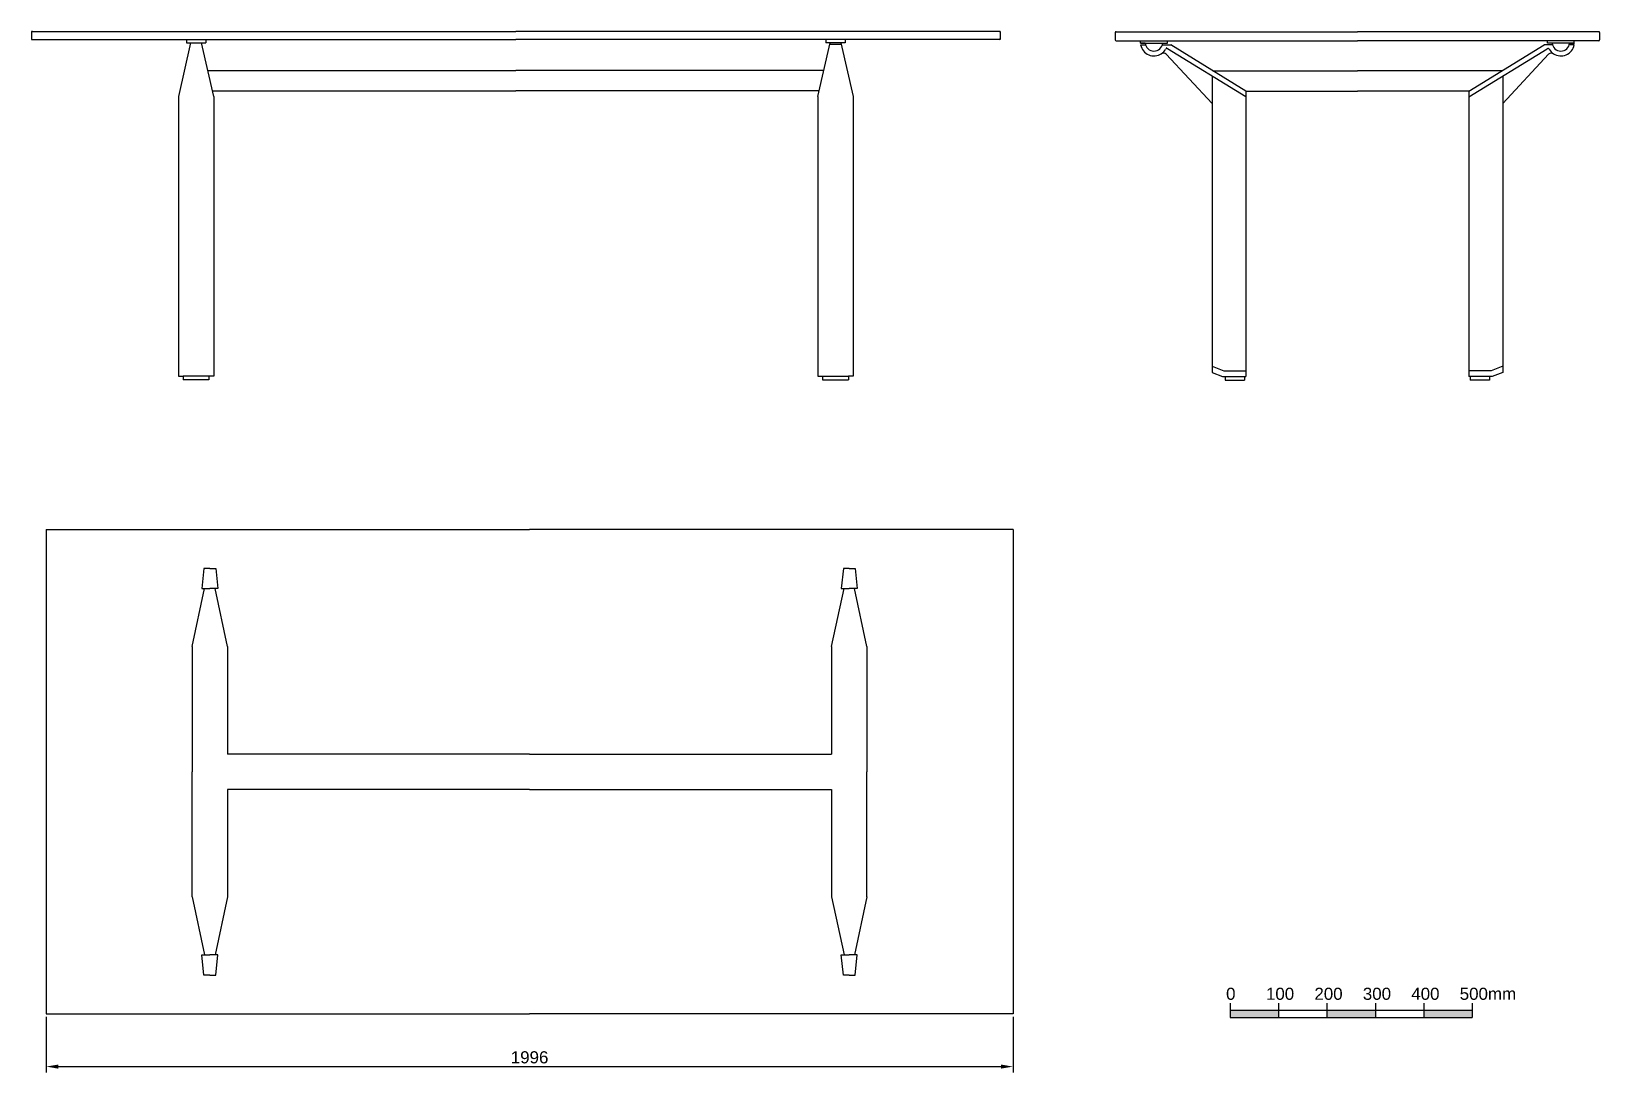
# Model space of a CAD drawing. Header units: millimetres. Extents: x 8562 to 11799, y 1128 to 3278.
import ezdxf

# ---------------------------------------------------------------- set-up
doc = ezdxf.new("R2010")
doc.units = ezdxf.units.MM
doc.styles.get("Standard").update_dxf_attribs({"font": 'arial.ttf'})
doc.dimstyles.new('Annotative', dxfattribs={"dimscale": 0, "dimtxt": 2.5, "dimasz": 2.5, "dimexe": 1.25, "dimexo": 0.625, "dimtad": 1, "dimdec": 0, "dimdsep": 46, "dimtxsty": 'Standard', "dimcen": 2.5, "dimadec": 0, "dimazin": 0, "dimtfac": 1, "dimtdec": 0, "dimtmove": 0, "dimatfit": 3, "dimfxl": 1, "dimarcsym": 0})

# ---------------------------------------------------------------- blocks, each defined once
blk = doc.blocks.new('*D41')
at = {"color": 0, "lineweight": -2, "transparency": 16777216}
for p, q in [((8592, 1242.8), (8592, 1127.5)), ((10588, 1242.8), (10588, 1127.5)), ((8617, 1140), (10563, 1140))]:
    blk.add_line(p, q, dxfattribs=at)
at = {"color": 0, "transparency": 16777216}
for points in [[(8617, 1144.2), (8617, 1135.8), (8592, 1140)], [(10563, 1144.2), (10563, 1135.8), (10588, 1140)]]:
    blk.add_solid(points, dxfattribs=at)
at = {"color": 0, "transparency": 16777216, "insert": (9590, 1159), "char_height": 25, "attachment_point": 5}
blk.add_mtext('1996', dxfattribs=at)

msp = doc.modelspace()

# ---------------------------------------------------------------- hatches: boundary and pattern name
h = msp.add_hatch(color=256)
h.dxf.hatch_style = 1
h.paths.add_polyline_path([(11135.9, 1256.3), (11035.9, 1256.3), (11035.9, 1241.3), (11135.9, 1241.3)])
h.paths.add_polyline_path([(11335.9, 1256.3), (11235.9, 1256.3), (11235.9, 1241.3), (11335.9, 1241.3)])
h.paths.add_polyline_path([(11535.9, 1256.3), (11435.9, 1256.3), (11435.9, 1241.3), (11535.9, 1241.3)])

# ---------------------------------------------------------------- linework, layer by layer
for p, q in [((8561.5, 3278.1), (9561.5, 3278.1)), ((8561.5, 3278.1), (8561.5, 3261.1)), ((10561.5, 3278.1), (9561.5, 3278.1)), ((10561.5, 3278.1), (10561.5, 3261.1)), ((10798.9, 3275.4), (10798.9, 3260.4)), ((10800.9, 3277.4), (11298.9, 3277.4)), ((11796.9, 3277.4), (11298.9, 3277.4)), ((11798.9, 3275.4), (11798.9, 3260.4)), ((8561.5, 3261.1), (9561.5, 3261.1)), ((8890.3, 3254.6), (8865, 3143.3)), ((8881.5, 3261.1), (8881.5, 3254.6)), ((8881.5, 3254.6), (8921.5, 3254.6)), ((8938, 3143.3), (8912.7, 3254.6)), ((8921.5, 3261.1), (8921.5, 3254.6)), ((10561.5, 3261.1), (9561.5, 3261.1)), ((10185, 3143.3), (10210.3, 3254.6)), ((10201.5, 3261.1), (10201.5, 3254.6)), ((10241.5, 3254.6), (10201.5, 3254.6)), ((10233.6, 3250.6), (10209.4, 3250.6)), ((10232.7, 3254.6), (10258, 3143.3)), ((10241.5, 3261.1), (10241.5, 3254.6)), ((10800.9, 3258.4), (11298.9, 3258.4)), ((10861, 3254), (10851, 3254)), ((10851.2, 3254), (10851.2, 3258.4)), ((10851.2, 3254), (10906.7, 3254)), ((10851.2, 3250), (10861.8, 3250)), ((10896.1, 3250), (10913.4, 3250)), ((10896.9, 3254), (10906.9, 3254)), ((10906.7, 3254), (10906.7, 3258.4)), ((11068.9, 3142.7), (10907.1, 3242.1)), ((11068.9, 3154.4), (10913.4, 3250)), ((11796.9, 3258.4), (11298.9, 3258.4)), ((11528.9, 3154.4), (11684.5, 3250)), ((11528.9, 3142.7), (11690.7, 3242.1)), ((11701.8, 3250), (11684.5, 3250)), ((11701, 3254), (11691, 3254)), ((11691.2, 3254), (11691.2, 3258.4)), ((11746.7, 3254), (11691.2, 3254)), ((11746.7, 3250), (11736.1, 3250)), ((11736.9, 3254), (11746.9, 3254)), ((11746.7, 3254), (11746.7, 3258.4)), ((10998.9, 3129.2), (10904.4, 3230.7)), ((11598.9, 3129.2), (11693.5, 3230.7)), ((8925.8, 3197.1), (9561.5, 3197.1)), ((10197.2, 3197.1), (9561.5, 3197.1)), ((10998.9, 3185.7), (10998.9, 2573.5)), ((11000.6, 3196.4), (11298.9, 3196.4)), ((11597.3, 3196.4), (11298.9, 3196.4)), ((11598.9, 3185.7), (11598.9, 2573.5)), ((8865, 3143.3), (8865, 2565.8)), ((8935.3, 3155.1), (9561.5, 3155.1)), ((8938, 3143.3), (8938, 2565.8)), ((10187.7, 3155.1), (9561.5, 3155.1)), ((10185, 3143.3), (10185, 2565.8)), ((10258, 3143.3), (10258, 2565.8)), ((11068.9, 3154.4), (11298.9, 3154.4)), ((11068.9, 3154.4), (11068.9, 2565.1)), ((11528.9, 3154.4), (11298.9, 3154.4)), ((11528.9, 3154.4), (11528.9, 2565.1)), ((8865, 2565.8), (8875, 2565.8)), ((8875, 2565.8), (8875, 2558.1)), ((8928, 2565.8), (8875, 2565.8)), ((8928, 2558.1), (8875, 2558.1)), ((8938, 2565.8), (8928, 2565.8)), ((8928, 2565.8), (8928, 2558.1)), ((10185, 2565.8), (10195, 2565.8)), ((10195, 2565.8), (10248, 2565.8)), ((10195, 2565.8), (10195, 2558.1)), ((10195, 2558.1), (10248, 2558.1)), ((10248, 2565.8), (10248, 2558.1)), ((10258, 2565.8), (10248, 2565.8)), ((10998.9, 2586.3), (11022.9, 2577.1)), ((10998.9, 2573.5), (11020.7, 2565.1)), ((11020.7, 2565.1), (11068.9, 2565.1)), ((11022.9, 2577.1), (11068.9, 2577.1)), ((11025.9, 2565.1), (11025.9, 2557.4)), ((11065.9, 2565.1), (11065.9, 2557.4)), ((11575, 2577.1), (11528.9, 2577.1)), ((11577.2, 2565.1), (11528.9, 2565.1)), ((11531.9, 2565.1), (11531.9, 2557.4)), ((11571.9, 2565.1), (11571.9, 2557.4)), ((11598.9, 2586.3), (11575, 2577.1)), ((11598.9, 2573.5), (11577.2, 2565.1)), ((11025.9, 2557.4), (11065.9, 2557.4)), ((11571.9, 2557.4), (11531.9, 2557.4)), ((8592, 2249), (9590, 2249)), ((8592, 2249), (8592, 1249)), ((10588, 2249), (9590, 2249)), ((10588, 2249), (10588, 1249)), ((8917.8, 2169), (8913.5, 2127.4)), ((8930, 2169), (8917.8, 2169)), ((8930, 2169), (8942.1, 2169)), ((8942.1, 2169), (8946.4, 2127.4)), ((10237.8, 2169), (10233.5, 2127.4)), ((10250, 2169), (10237.8, 2169)), ((10250, 2169), (10262.1, 2169)), ((10262.1, 2169), (10266.4, 2127.4)), ((8893.5, 2007.5), (8919.2, 2127.4)), ((8913.5, 2127.4), (8930, 2127.4)), ((8946.4, 2127.4), (8930, 2127.4)), ((8966.5, 2007.5), (8940.7, 2127.4)), ((10213.5, 2007.5), (10239.2, 2127.4)), ((10233.5, 2127.4), (10250, 2127.4)), ((10266.4, 2127.4), (10250, 2127.4)), ((10286.5, 2007.5), (10260.7, 2127.4)), ((8893.5, 2007.5), (8893.5, 1749)), ((8966.5, 2007.5), (8966.5, 1785.5)), ((10213.5, 2007.5), (10213.5, 1785.5)), ((10286.5, 2007.5), (10286.5, 1749)), ((9590, 1785.5), (8966.5, 1785.5)), ((9590, 1785.5), (10213.5, 1785.5)), ((8893.5, 1490.5), (8893.5, 1749)), ((10286.5, 1490.5), (10286.5, 1749)), ((9590, 1712.5), (8966.5, 1712.5)), ((8966.5, 1712.5), (8966.5, 1490.5)), ((9590, 1712.5), (10213.5, 1712.5)), ((10213.5, 1712.5), (10213.5, 1490.5)), ((8893.5, 1490.5), (8919.2, 1370.7)), ((8966.5, 1490.5), (8940.7, 1370.7)), ((10213.5, 1490.5), (10239.2, 1370.7)), ((10286.5, 1490.5), (10260.7, 1370.7)), ((8917.8, 1329), (8913.5, 1370.7)), ((8913.5, 1370.7), (8930, 1370.7)), ((8946.4, 1370.7), (8930, 1370.7)), ((8942.1, 1329), (8946.4, 1370.7)), ((10237.8, 1329), (10233.5, 1370.7)), ((10233.5, 1370.7), (10250, 1370.7)), ((10266.4, 1370.7), (10250, 1370.7)), ((10262.1, 1329), (10266.4, 1370.7)), ((8930, 1329), (8917.8, 1329)), ((8930, 1329), (8942.1, 1329)), ((10250, 1329), (10237.8, 1329)), ((10250, 1329), (10262.1, 1329)), ((8592, 1249), (9590, 1249)), ((10588, 1249), (9590, 1249))]:
    msp.add_line(p, q)
for points in [[(11035.9, 1271.3), (11035.9, 1241.3)], [(11135.9, 1271.3), (11135.9, 1241.3)], [(11235.9, 1271.3), (11235.9, 1241.3)], [(11335.9, 1271.3), (11335.9, 1241.3)], [(11435.9, 1271.3), (11435.9, 1241.3)], [(11535.9, 1271.3), (11535.9, 1241.3)], [(11035.9, 1256.3), (11535.9, 1256.3)], [(11035.9, 1241.3), (11535.9, 1241.3)]]:
    msp.add_lwpolyline(points)
for centre, radius, start, end in [((8563.5, 3276.1), 2, 90, 180), ((10559.5, 3276.1), 2, 0, 90), ((10800.9, 3275.4), 2, 90, 180), ((11796.9, 3275.4), 2, 0, 90), ((8563.5, 3263.1), 2, 180, 270), ((10559.5, 3263.1), 2, 270, 0), ((10800.9, 3260.4), 2, 180, 270), ((10878.9, 3255.4), 28, 191.1929, 302.9461), ((10878.9, 3255.4), 18, 184.573, 355.427), ((10878.9, 3255.4), 28, 302.9461, 329.2012), ((10905.6, 3239.5), 3, 58.431, 149.2012), ((10901.9, 3239.5), 5, 59.0362, 60.3651), ((11692.3, 3239.5), 3, 30.7988, 121.569), ((11695.9, 3239.5), 5, 119.6349, 120.9638), ((11718.9, 3255.4), 28, 210.7988, 237.0539), ((11718.9, 3255.4), 18, 184.573, 355.427), ((11718.9, 3255.4), 28, 237.0539, 348.8071), ((11796.9, 3260.4), 2, 270, 0), ((10898.5, 3225.2), 8, 43, 122.9461), ((11699.4, 3225.2), 8, 57.0539, 137)]:
    msp.add_arc(centre, radius, start, end)

# ---------------------------------------------------------------- texts
at = {"char_height": 25, "attachment_point": 1}
for s, insert in [('0', (11027.8, 1302.9)), ('100', (11110.1, 1302.9)), ('200', (11210.1, 1302.9)), ('300', (11310.1, 1302.9)), ('400', (11410.1, 1302.9)), ('500mm', (11510.1, 1302.9))]:
    msp.add_mtext_dynamic_manual_height_columns(s, width=10, gutter_width=12.5, heights=[0], dxfattribs=dict(at, insert=insert))

# ---------------------------------------------------------------- dimensions: what is measured, and where the dimension line sits
dim = msp.add_aligned_dim(p1=(8592, 1249), p2=(10588, 1249), distance=-109, dimstyle='Annotative')
dim.commit()
dim.dimension.update_dxf_attribs({"geometry": '*D41', "text_midpoint": (9590, 1159)})

doc.saveas('drawing.dxf')
